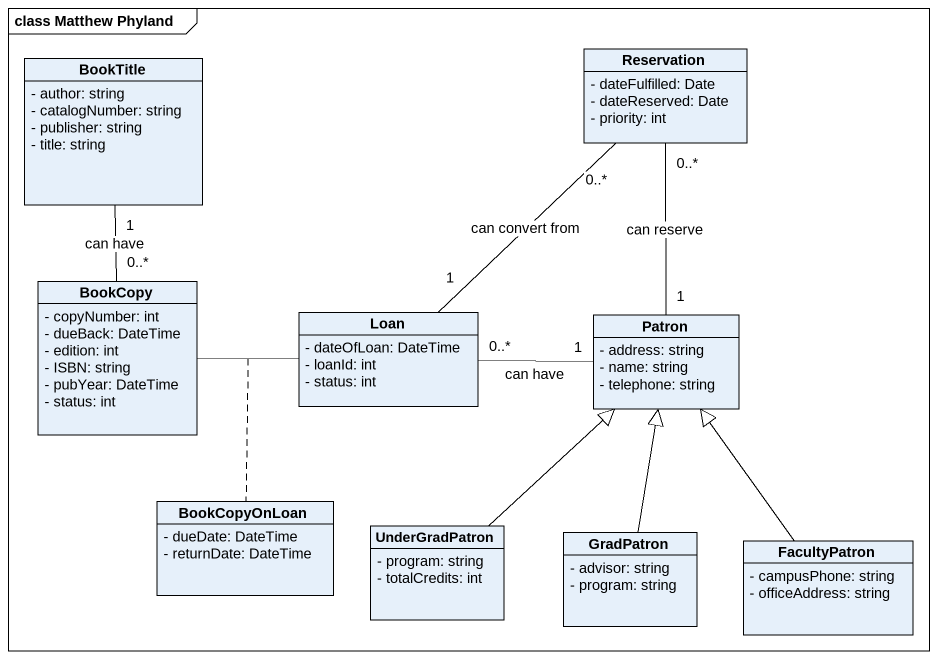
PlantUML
@startuml
mainframe class Matthew Phyland
hide circle
hide empty members
skinparam classAttributeIconSize 0
class BookTitle {
  - author: string
  - catalogNumber: string
  - publisher: string
  - title: string
}
class Reservation {
  - dateFulfilled: Date
  - dateReserved: Date
  - priority: int
}
class BookCopy {
  - copyNumber: int
  - dueBack: DateTime
  - edition: int
  - ISBN: string
  - pubYear: DateTime
  - status: int
}
class Loan {
  - dateOfLoan: DateTime
  - loanId: int
  - status: int
}
class Patron {
  - address: string
  - name: string
  - telephone: string
}
class BookCopyOnLoan {
  - dueDate: DateTime
  - returnDate: DateTime
}
class UnderGradPatron {
  - program: string
  - totalCredits: int
}
class GradPatron {
  - advisor: string
  - program: string
}
class FacultyPatron {
  - campusPhone: string
  - officeAddress: string
}
BookTitle "1" -- "0..*" BookCopy : can have
BookCopy -right- Loan
(BookCopy, Loan) .. BookCopyOnLoan
Loan "1" -up- "0..*" Reservation : can convert from
Loan "0..*" -right- "1" Patron : can have
Patron "1" -up- "0..*" Reservation : can reserve
UnderGradPatron -up-|> Patron
GradPatron -up-|> Patron
FacultyPatron -up-|> Patron
@enduml
